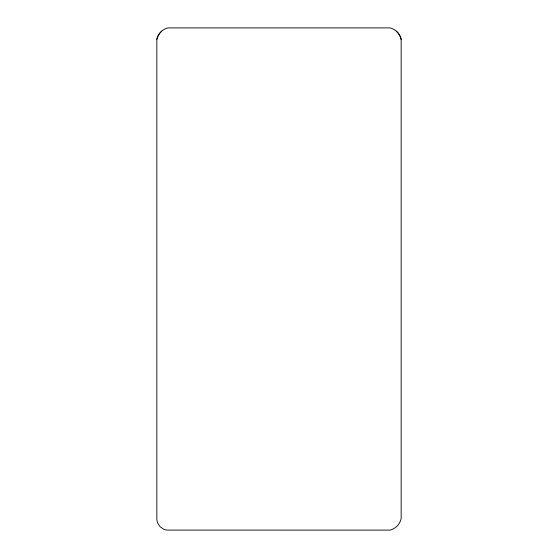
<?xml version="1.0" encoding="UTF-8"?>
<svg xmlns="http://www.w3.org/2000/svg" width="558" height="558" viewBox="0 0 558 558"><rect width="100%" height="100%" fill="white"/><g stroke="black" fill="none" stroke-linecap="round" stroke-linejoin="round"><path stroke-width="0.84" d="M401.16 39.311L401.16 518.689A15.526 15.526 0 0 1 397.177 526.013A14.892 14.892 0 0 1 390.056 530.107L167.951 530.1A10.846 10.846 0 0 1 163.696 529.228L160.097 526.759L157.691 523.055A11.69 11.69 0 0 1 156.847 518.689L156.84 39.311A15.526 15.526 0 0 1 160.823 31.987A14.892 14.892 0 0 1 167.944 27.893L390.049 27.9A14.892 14.892 0 0 1 397.17 31.994A15.526 15.526 0 0 1 401.153 39.318A15.471 15.471 0 0 0 396.166 31.032M156.854 39.318A15.471 15.471 0 0 1 161.834 31.032"/></g></svg>
